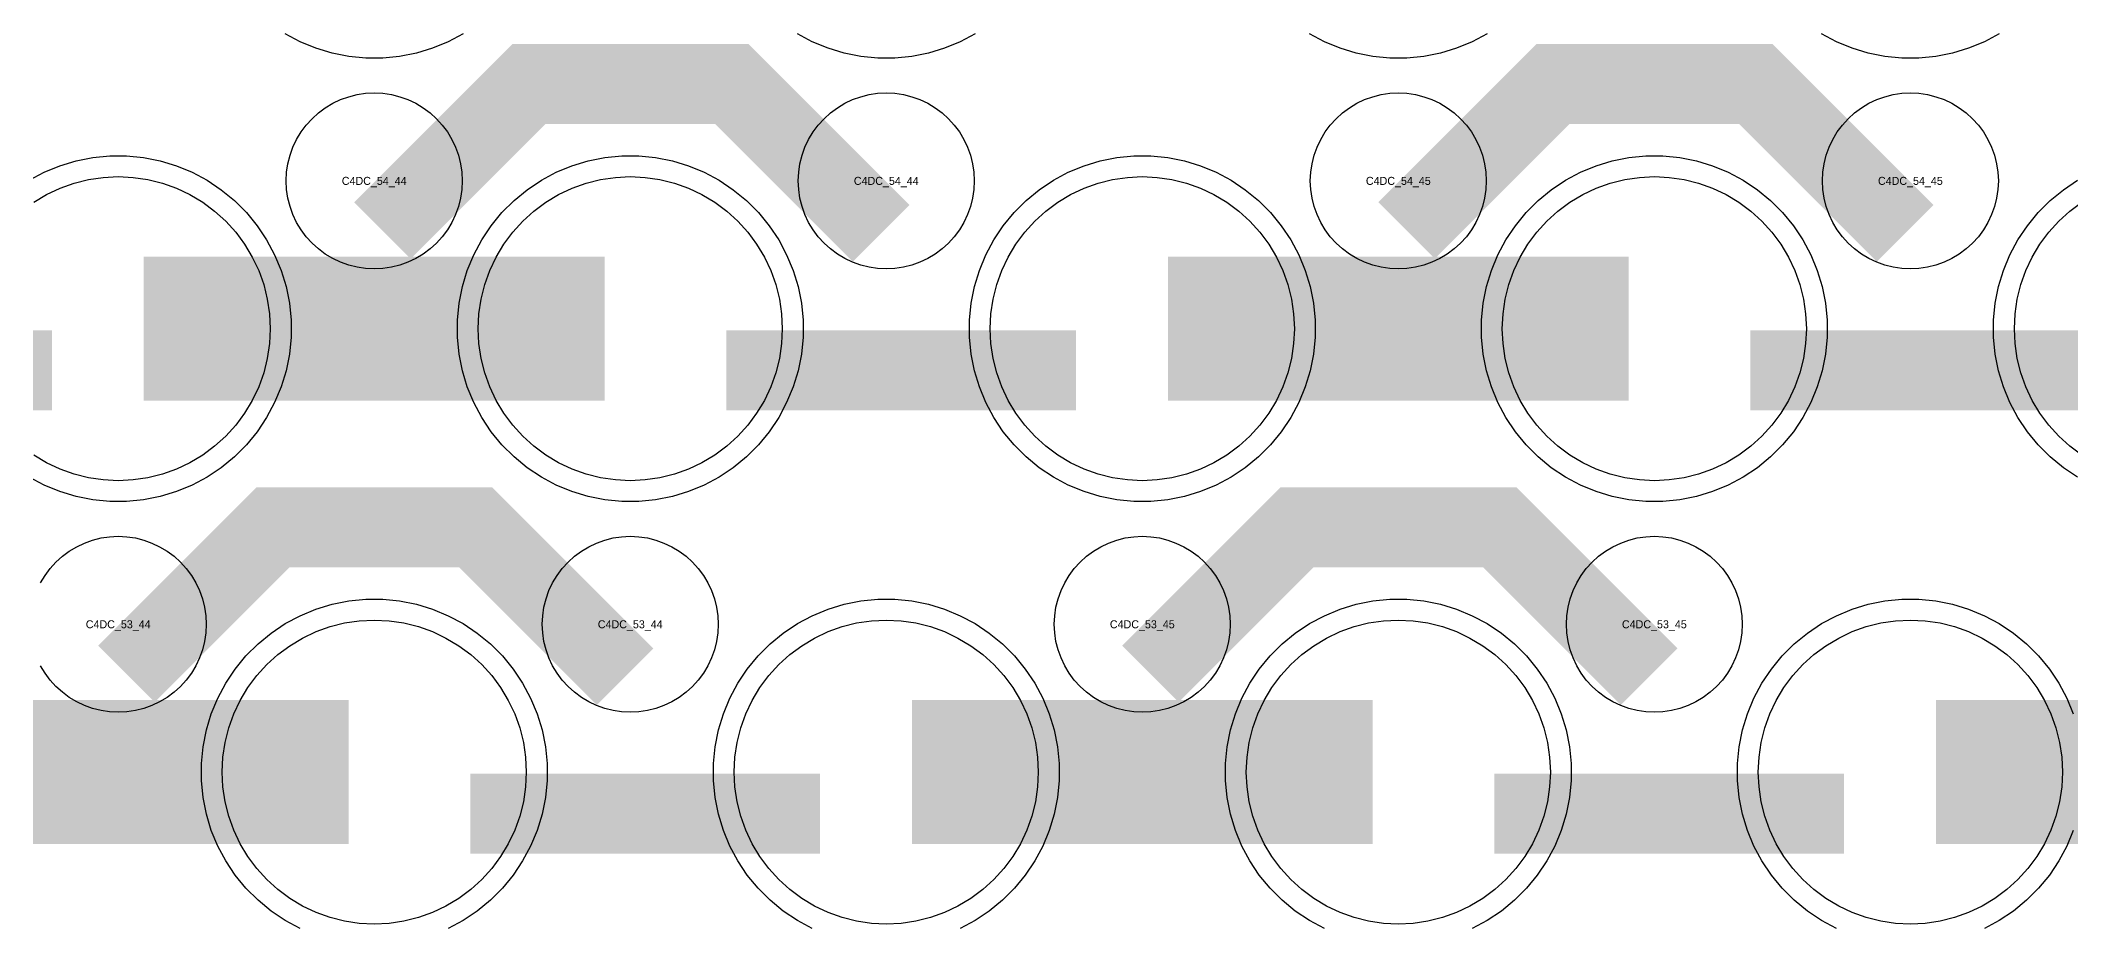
# Model space of a CAD drawing. Extents: x -11880 to 11880, y -14992 to 14992.
# Drawn here: x 2056 to 2690, y -7544 to -7267 of the extents above; entities that cross this region are included whole.
import ezdxf
from ezdxf.enums import TextEntityAlignment as Align

# ---------------------------------------------------------------- set-up
doc = ezdxf.new("R2010")
doc.units = 0
doc.header["$MEASUREMENT"] = 0
for name, color, linetype in [('GDS_775_DT_237', 138, 'CONTINUOUS'), ('RDL1_FS', 34, 'CONTINUOUS'), ('RDL_BS', 160, 'CONTINUOUS')]:
    doc.layers.add(name, color=color, linetype=linetype)

msp = doc.modelspace()

# ---------------------------------------------------------------- linework, layer by layer
at = {"layer": 'RDL1_FS', "color": 241, "true_color": 0xf7abae}
for points in [[(2053.605, -7317.603), (2057.605, -7315.205), (2061.819, -7313.213), (2066.209, -7311.641), (2070.732, -7310.509), (2075.343, -7309.825), (2080, -7309.596), (2084.657, -7309.825), (2089.268, -7310.509), (2093.791, -7311.641), (2098.181, -7313.213), (2102.395, -7315.205), (2106.395, -7317.603), (2110.14, -7320.381), (2113.594, -7323.511), (2116.724, -7326.965), (2119.502, -7330.71), (2121.9, -7334.71), (2123.892, -7338.924), (2125.464, -7343.314), (2126.596, -7347.837), (2127.28, -7352.448), (2127.509, -7357.105), (2127.28, -7361.762), (2126.596, -7366.373), (2125.464, -7370.896), (2123.892, -7375.286), (2121.9, -7379.5), (2119.502, -7383.5), (2116.724, -7387.245), (2113.594, -7390.699), (2110.14, -7393.829), (2106.395, -7396.607), (2102.395, -7399.005), (2098.181, -7400.997), (2093.791, -7402.569), (2089.268, -7403.701), (2084.657, -7404.385), (2080, -7404.614), (2075.343, -7404.385), (2070.732, -7403.701), (2066.209, -7402.569), (2061.819, -7400.997), (2057.605, -7399.005), (2053.605, -7396.607)], [(2693.605, -7396.607), (2689.86, -7393.829), (2686.406, -7390.699), (2683.276, -7387.245), (2680.498, -7383.5), (2678.1, -7379.5), (2676.108, -7375.286), (2674.536, -7370.896), (2673.404, -7366.373), (2672.72, -7361.762), (2672.491, -7357.105), (2672.72, -7352.448), (2673.404, -7347.837), (2674.536, -7343.314), (2676.108, -7338.924), (2678.1, -7334.71), (2680.498, -7330.71), (2683.276, -7326.965), (2686.406, -7323.511), (2689.86, -7320.381), (2693.605, -7317.603)]]:
    msp.add_lwpolyline(points, dxfattribs=at)
for points in [[(2240, -7404.614), (2235.343, -7404.385), (2230.732, -7403.701), (2226.209, -7402.569), (2221.819, -7400.997), (2217.605, -7399.005), (2213.605, -7396.607), (2209.86, -7393.829), (2206.406, -7390.699), (2203.276, -7387.245), (2200.498, -7383.5), (2198.1, -7379.5), (2196.108, -7375.286), (2194.536, -7370.896), (2193.404, -7366.373), (2192.72, -7361.762), (2192.491, -7357.105), (2192.72, -7352.448), (2193.404, -7347.837), (2194.536, -7343.314), (2196.108, -7338.924), (2198.1, -7334.71), (2200.498, -7330.71), (2203.276, -7326.965), (2206.406, -7323.511), (2209.86, -7320.381), (2213.605, -7317.603), (2217.605, -7315.205), (2221.819, -7313.213), (2226.209, -7311.641), (2230.732, -7310.509), (2235.343, -7309.825), (2240, -7309.596), (2244.657, -7309.825), (2249.268, -7310.509), (2253.791, -7311.641), (2258.181, -7313.213), (2262.395, -7315.205), (2266.395, -7317.603), (2270.14, -7320.381), (2273.594, -7323.511), (2276.724, -7326.965), (2279.502, -7330.71), (2281.9, -7334.71), (2283.892, -7338.924), (2285.464, -7343.314), (2286.596, -7347.837), (2287.28, -7352.448), (2287.509, -7357.105), (2287.28, -7361.762), (2286.596, -7366.373), (2285.464, -7370.896), (2283.892, -7375.286), (2281.9, -7379.5), (2279.502, -7383.5), (2276.724, -7387.245), (2273.594, -7390.699), (2270.14, -7393.829), (2266.395, -7396.607), (2262.395, -7399.005), (2258.181, -7400.997), (2253.791, -7402.569), (2249.268, -7403.701), (2244.657, -7404.385)], [(2400, -7404.614), (2395.343, -7404.385), (2390.732, -7403.701), (2386.209, -7402.569), (2381.819, -7400.997), (2377.605, -7399.005), (2373.605, -7396.607), (2369.86, -7393.829), (2366.406, -7390.699), (2363.276, -7387.245), (2360.498, -7383.5), (2358.1, -7379.5), (2356.108, -7375.286), (2354.536, -7370.896), (2353.404, -7366.373), (2352.72, -7361.762), (2352.491, -7357.105), (2352.72, -7352.448), (2353.404, -7347.837), (2354.536, -7343.314), (2356.108, -7338.924), (2358.1, -7334.71), (2360.498, -7330.71), (2363.276, -7326.965), (2366.406, -7323.511), (2369.86, -7320.381), (2373.605, -7317.603), (2377.605, -7315.205), (2381.819, -7313.213), (2386.209, -7311.641), (2390.732, -7310.509), (2395.343, -7309.825), (2400, -7309.596), (2404.657, -7309.825), (2409.268, -7310.509), (2413.791, -7311.641), (2418.181, -7313.213), (2422.395, -7315.205), (2426.395, -7317.603), (2430.14, -7320.381), (2433.594, -7323.511), (2436.724, -7326.965), (2439.502, -7330.71), (2441.9, -7334.71), (2443.892, -7338.924), (2445.464, -7343.314), (2446.596, -7347.837), (2447.28, -7352.448), (2447.509, -7357.105), (2447.28, -7361.762), (2446.596, -7366.373), (2445.464, -7370.896), (2443.892, -7375.286), (2441.9, -7379.5), (2439.502, -7383.5), (2436.724, -7387.245), (2433.594, -7390.699), (2430.14, -7393.829), (2426.395, -7396.607), (2422.395, -7399.005), (2418.181, -7400.997), (2413.791, -7402.569), (2409.268, -7403.701), (2404.657, -7404.385)], [(2560, -7404.614), (2555.343, -7404.385), (2550.732, -7403.701), (2546.209, -7402.569), (2541.819, -7400.997), (2537.605, -7399.005), (2533.605, -7396.607), (2529.86, -7393.829), (2526.406, -7390.699), (2523.276, -7387.245), (2520.498, -7383.5), (2518.1, -7379.5), (2516.108, -7375.286), (2514.536, -7370.896), (2513.404, -7366.373), (2512.72, -7361.762), (2512.491, -7357.105), (2512.72, -7352.448), (2513.404, -7347.837), (2514.536, -7343.314), (2516.108, -7338.924), (2518.1, -7334.71), (2520.498, -7330.71), (2523.276, -7326.965), (2526.406, -7323.511), (2529.86, -7320.381), (2533.605, -7317.603), (2537.605, -7315.205), (2541.819, -7313.213), (2546.209, -7311.641), (2550.732, -7310.509), (2555.343, -7309.825), (2560, -7309.596), (2564.657, -7309.825), (2569.268, -7310.509), (2573.791, -7311.641), (2578.181, -7313.213), (2582.395, -7315.205), (2586.395, -7317.603), (2590.14, -7320.381), (2593.594, -7323.511), (2596.724, -7326.965), (2599.502, -7330.71), (2601.9, -7334.71), (2603.892, -7338.924), (2605.464, -7343.314), (2606.596, -7347.837), (2607.28, -7352.448), (2607.509, -7357.105), (2607.28, -7361.762), (2606.596, -7366.373), (2605.464, -7370.896), (2603.892, -7375.286), (2601.9, -7379.5), (2599.502, -7383.5), (2596.724, -7387.245), (2593.594, -7390.699), (2590.14, -7393.829), (2586.395, -7396.607), (2582.395, -7399.005), (2578.181, -7400.997), (2573.791, -7402.569), (2569.268, -7403.701), (2564.657, -7404.385)], [(2160, -7543.179), (2155.343, -7542.95), (2150.732, -7542.266), (2146.209, -7541.134), (2141.819, -7539.562), (2137.605, -7537.57), (2133.605, -7535.172), (2129.86, -7532.394), (2126.406, -7529.264), (2123.276, -7525.81), (2120.498, -7522.065), (2118.1, -7518.065), (2116.108, -7513.851), (2114.536, -7509.461), (2113.404, -7504.938), (2112.72, -7500.327), (2112.491, -7495.67), (2112.72, -7491.013), (2113.404, -7486.402), (2114.536, -7481.879), (2116.108, -7477.489), (2118.1, -7473.275), (2120.498, -7469.275), (2123.276, -7465.53), (2126.406, -7462.076), (2129.86, -7458.946), (2133.605, -7456.168), (2137.605, -7453.77), (2141.819, -7451.778), (2146.209, -7450.206), (2150.732, -7449.074), (2155.343, -7448.39), (2160, -7448.161), (2164.657, -7448.39), (2169.268, -7449.074), (2173.791, -7450.206), (2178.181, -7451.778), (2182.395, -7453.77), (2186.395, -7456.168), (2190.14, -7458.946), (2193.594, -7462.076), (2196.724, -7465.53), (2199.502, -7469.275), (2201.9, -7473.275), (2203.892, -7477.489), (2205.464, -7481.879), (2206.596, -7486.402), (2207.28, -7491.013), (2207.509, -7495.67), (2207.28, -7500.327), (2206.596, -7504.938), (2205.464, -7509.461), (2203.892, -7513.851), (2201.9, -7518.065), (2199.502, -7522.065), (2196.724, -7525.81), (2193.594, -7529.264), (2190.14, -7532.394), (2186.395, -7535.172), (2182.395, -7537.57), (2178.181, -7539.562), (2173.791, -7541.134), (2169.268, -7542.266), (2164.657, -7542.95)], [(2320, -7543.179), (2315.343, -7542.95), (2310.732, -7542.266), (2306.209, -7541.134), (2301.819, -7539.562), (2297.605, -7537.57), (2293.605, -7535.172), (2289.86, -7532.394), (2286.406, -7529.264), (2283.276, -7525.81), (2280.498, -7522.065), (2278.1, -7518.065), (2276.108, -7513.851), (2274.536, -7509.461), (2273.404, -7504.938), (2272.72, -7500.327), (2272.491, -7495.67), (2272.72, -7491.013), (2273.404, -7486.402), (2274.536, -7481.879), (2276.108, -7477.489), (2278.1, -7473.275), (2280.498, -7469.275), (2283.276, -7465.53), (2286.406, -7462.076), (2289.86, -7458.946), (2293.605, -7456.168), (2297.605, -7453.77), (2301.819, -7451.778), (2306.209, -7450.206), (2310.732, -7449.074), (2315.343, -7448.39), (2320, -7448.161), (2324.657, -7448.39), (2329.268, -7449.074), (2333.791, -7450.206), (2338.181, -7451.778), (2342.395, -7453.77), (2346.395, -7456.168), (2350.14, -7458.946), (2353.594, -7462.076), (2356.724, -7465.53), (2359.502, -7469.275), (2361.9, -7473.275), (2363.892, -7477.489), (2365.464, -7481.879), (2366.596, -7486.402), (2367.28, -7491.013), (2367.509, -7495.67), (2367.28, -7500.327), (2366.596, -7504.938), (2365.464, -7509.461), (2363.892, -7513.851), (2361.9, -7518.065), (2359.502, -7522.065), (2356.724, -7525.81), (2353.594, -7529.264), (2350.14, -7532.394), (2346.395, -7535.172), (2342.395, -7537.57), (2338.181, -7539.562), (2333.791, -7541.134), (2329.268, -7542.266), (2324.657, -7542.95)], [(2480, -7543.179), (2475.343, -7542.95), (2470.732, -7542.266), (2466.209, -7541.134), (2461.819, -7539.562), (2457.605, -7537.57), (2453.605, -7535.172), (2449.86, -7532.394), (2446.406, -7529.264), (2443.276, -7525.81), (2440.498, -7522.065), (2438.1, -7518.065), (2436.108, -7513.851), (2434.536, -7509.461), (2433.404, -7504.938), (2432.72, -7500.327), (2432.491, -7495.67), (2432.72, -7491.013), (2433.404, -7486.402), (2434.536, -7481.879), (2436.108, -7477.489), (2438.1, -7473.275), (2440.498, -7469.275), (2443.276, -7465.53), (2446.406, -7462.076), (2449.86, -7458.946), (2453.605, -7456.168), (2457.605, -7453.77), (2461.819, -7451.778), (2466.209, -7450.206), (2470.732, -7449.074), (2475.343, -7448.39), (2480, -7448.161), (2484.657, -7448.39), (2489.268, -7449.074), (2493.791, -7450.206), (2498.181, -7451.778), (2502.395, -7453.77), (2506.395, -7456.168), (2510.14, -7458.946), (2513.594, -7462.076), (2516.724, -7465.53), (2519.502, -7469.275), (2521.9, -7473.275), (2523.892, -7477.489), (2525.464, -7481.879), (2526.596, -7486.402), (2527.28, -7491.013), (2527.509, -7495.67), (2527.28, -7500.327), (2526.596, -7504.938), (2525.464, -7509.461), (2523.892, -7513.851), (2521.9, -7518.065), (2519.502, -7522.065), (2516.724, -7525.81), (2513.594, -7529.264), (2510.14, -7532.394), (2506.395, -7535.172), (2502.395, -7537.57), (2498.181, -7539.562), (2493.791, -7541.134), (2489.268, -7542.266), (2484.657, -7542.95)], [(2640, -7543.179), (2635.343, -7542.95), (2630.732, -7542.266), (2626.209, -7541.134), (2621.819, -7539.562), (2617.605, -7537.57), (2613.605, -7535.172), (2609.86, -7532.394), (2606.406, -7529.264), (2603.276, -7525.81), (2600.498, -7522.065), (2598.1, -7518.065), (2596.108, -7513.851), (2594.536, -7509.461), (2593.404, -7504.938), (2592.72, -7500.327), (2592.491, -7495.67), (2592.72, -7491.013), (2593.404, -7486.402), (2594.536, -7481.879), (2596.108, -7477.489), (2598.1, -7473.275), (2600.498, -7469.275), (2603.276, -7465.53), (2606.406, -7462.076), (2609.86, -7458.946), (2613.605, -7456.168), (2617.605, -7453.77), (2621.819, -7451.778), (2626.209, -7450.206), (2630.732, -7449.074), (2635.343, -7448.39), (2640, -7448.161), (2644.657, -7448.39), (2649.268, -7449.074), (2653.791, -7450.206), (2658.181, -7451.778), (2662.395, -7453.77), (2666.395, -7456.168), (2670.14, -7458.946), (2673.594, -7462.076), (2676.724, -7465.53), (2679.502, -7469.275), (2681.9, -7473.275), (2683.892, -7477.489), (2685.464, -7481.879), (2686.596, -7486.402), (2687.28, -7491.013), (2687.509, -7495.67), (2687.28, -7500.327), (2686.596, -7504.938), (2685.464, -7509.461), (2683.892, -7513.851), (2681.9, -7518.065), (2679.502, -7522.065), (2676.724, -7525.81), (2673.594, -7529.264), (2670.14, -7532.394), (2666.395, -7535.172), (2662.395, -7537.57), (2658.181, -7539.562), (2653.791, -7541.134), (2649.268, -7542.266), (2644.657, -7542.95)]]:
    msp.add_lwpolyline(points, close=True, dxfattribs=at)
for points in [[(2088.002, -7357.105, 45, 45, 0), (2160.002, -7357.105, 45, 45, 0)], [(2160.002, -7357.105, 45, 45, 0), (2232.002, -7357.105, 45, 45, 0)], [(2408.002, -7357.105, 45, 45, 0), (2480.002, -7357.105, 45, 45, 0)], [(2480.002, -7357.105, 45, 45, 0), (2552.002, -7357.105, 45, 45, 0)], [(2008.002, -7495.67, 45, 45, 0), (2080.002, -7495.67, 45, 45, 0)], [(2080.002, -7495.67, 45, 45, 0), (2152.002, -7495.67, 45, 45, 0)], [(2328.002, -7495.67, 45, 45, 0), (2400.002, -7495.67, 45, 45, 0)], [(2400.002, -7495.67, 45, 45, 0), (2472.002, -7495.67, 45, 45, 0)], [(2648.002, -7495.67, 45, 45, 0), (2720.002, -7495.67, 45, 45, 0)]]:
    msp.add_lwpolyline(points, format="xyseb", dxfattribs=at)
at = {"layer": 'RDL_BS'}
for points in [[(2187.777, -7264.923), (2183.115, -7267.415), (2178.205, -7269.446), (2173.165, -7270.977), (2167.938, -7272.023), (2162.644, -7272.54), (2157.356, -7272.54), (2152.062, -7272.023), (2146.835, -7270.977), (2141.795, -7269.446), (2136.885, -7267.415), (2132.223, -7264.923)], [(2347.777, -7264.923), (2343.115, -7267.415), (2338.205, -7269.446), (2333.165, -7270.977), (2327.938, -7272.023), (2322.644, -7272.54), (2317.356, -7272.54), (2312.062, -7272.023), (2306.835, -7270.977), (2301.795, -7269.446), (2296.885, -7267.415), (2292.223, -7264.923)], [(2507.777, -7264.923), (2503.115, -7267.415), (2498.205, -7269.446), (2493.165, -7270.977), (2487.938, -7272.023), (2482.644, -7272.54), (2477.356, -7272.54), (2472.062, -7272.023), (2466.835, -7270.977), (2461.795, -7269.446), (2456.885, -7267.415), (2452.223, -7264.923)], [(2667.777, -7264.923), (2663.115, -7267.415), (2658.205, -7269.446), (2653.165, -7270.977), (2647.938, -7272.023), (2642.644, -7272.54), (2637.356, -7272.54), (2632.062, -7272.023), (2626.835, -7270.977), (2621.795, -7269.446), (2616.885, -7267.415), (2612.223, -7264.923)], [(2055.75, -7436.526), (2057.143, -7434.202), (2058.746, -7432.039), (2060.558, -7430.04), (2062.557, -7428.228), (2064.72, -7426.625), (2067.044, -7425.232), (2069.481, -7424.08), (2072.016, -7423.173), (2074.635, -7422.516), (2077.307, -7422.12), (2080, -7421.988), (2082.693, -7422.12), (2085.365, -7422.516), (2087.984, -7423.173), (2090.519, -7424.08), (2092.956, -7425.232), (2095.28, -7426.625), (2097.443, -7428.228), (2099.442, -7430.04), (2101.254, -7432.039), (2102.857, -7434.202), (2104.25, -7436.526), (2105.402, -7438.963), (2106.309, -7441.498), (2106.966, -7444.117), (2107.362, -7446.789), (2107.494, -7449.482), (2107.362, -7452.175), (2106.966, -7454.847), (2106.309, -7457.466), (2105.402, -7460.001), (2104.25, -7462.438), (2102.857, -7464.762), (2101.254, -7466.925), (2099.442, -7468.924), (2097.443, -7470.736), (2095.28, -7472.339), (2092.956, -7473.732), (2090.519, -7474.884), (2087.984, -7475.791), (2085.365, -7476.448), (2082.693, -7476.844), (2080, -7476.976), (2077.307, -7476.844), (2074.635, -7476.448), (2072.016, -7475.791), (2069.481, -7474.884), (2067.044, -7473.732), (2064.72, -7472.339), (2062.557, -7470.736), (2060.558, -7468.924), (2058.746, -7466.925), (2057.143, -7464.762), (2055.75, -7462.438)]]:
    msp.add_lwpolyline(points, dxfattribs=at)
for points in [[(2162.562, -7326.419, 25, 25, 0), (2208.377, -7280.604, 25, 25, 0), (2241.93, -7280.604, 25, 25, 0)], [(2318.401, -7327.318, 25, 25, 0), (2271.687, -7280.604, 25, 25, 0), (2241.929, -7280.604, 25, 25, 0)], [(2482.562, -7326.419, 25, 25, 0), (2528.377, -7280.604, 25, 25, 0), (2561.93, -7280.604, 25, 25, 0)], [(2638.401, -7327.318, 25, 25, 0), (2591.687, -7280.604, 25, 25, 0), (2561.929, -7280.604, 25, 25, 0)], [(2082.562, -7464.984, 25, 25, 0), (2128.377, -7419.169, 25, 25, 0), (2161.93, -7419.169, 25, 25, 0)], [(2238.401, -7465.883, 25, 25, 0), (2191.687, -7419.169, 25, 25, 0), (2161.929, -7419.169, 25, 25, 0)], [(2402.562, -7464.984, 25, 25, 0), (2448.377, -7419.169, 25, 25, 0), (2481.93, -7419.169, 25, 25, 0)], [(2558.401, -7465.883, 25, 25, 0), (2511.687, -7419.169, 25, 25, 0), (2481.929, -7419.169, 25, 25, 0)]]:
    msp.add_lwpolyline(points, format="xyseb", dxfattribs=at)
for points in [[(2160, -7338.411), (2157.307, -7338.279), (2154.635, -7337.883), (2152.016, -7337.226), (2149.481, -7336.319), (2147.044, -7335.167), (2144.72, -7333.774), (2142.557, -7332.171), (2140.558, -7330.359), (2138.746, -7328.36), (2137.143, -7326.197), (2135.75, -7323.873), (2134.598, -7321.436), (2133.691, -7318.901), (2133.034, -7316.282), (2132.638, -7313.61), (2132.506, -7310.917), (2132.638, -7308.224), (2133.034, -7305.552), (2133.691, -7302.933), (2134.598, -7300.398), (2135.75, -7297.961), (2137.143, -7295.637), (2138.746, -7293.474), (2140.558, -7291.475), (2142.557, -7289.663), (2144.72, -7288.06), (2147.044, -7286.667), (2149.481, -7285.515), (2152.016, -7284.608), (2154.635, -7283.951), (2157.307, -7283.555), (2160, -7283.423), (2162.693, -7283.555), (2165.365, -7283.951), (2167.984, -7284.608), (2170.519, -7285.515), (2172.956, -7286.667), (2175.28, -7288.06), (2177.443, -7289.663), (2179.442, -7291.475), (2181.254, -7293.474), (2182.857, -7295.637), (2184.25, -7297.961), (2185.402, -7300.398), (2186.309, -7302.933), (2186.966, -7305.552), (2187.362, -7308.224), (2187.494, -7310.917), (2187.362, -7313.61), (2186.966, -7316.282), (2186.309, -7318.901), (2185.402, -7321.436), (2184.25, -7323.873), (2182.857, -7326.197), (2181.254, -7328.36), (2179.442, -7330.359), (2177.443, -7332.171), (2175.28, -7333.774), (2172.956, -7335.167), (2170.519, -7336.319), (2167.984, -7337.226), (2165.365, -7337.883), (2162.693, -7338.279)], [(2320, -7338.411), (2317.307, -7338.279), (2314.635, -7337.883), (2312.016, -7337.226), (2309.481, -7336.319), (2307.044, -7335.167), (2304.72, -7333.774), (2302.557, -7332.171), (2300.558, -7330.359), (2298.746, -7328.36), (2297.143, -7326.197), (2295.75, -7323.873), (2294.598, -7321.436), (2293.691, -7318.901), (2293.034, -7316.282), (2292.638, -7313.61), (2292.506, -7310.917), (2292.638, -7308.224), (2293.034, -7305.552), (2293.691, -7302.933), (2294.598, -7300.398), (2295.75, -7297.961), (2297.143, -7295.637), (2298.746, -7293.474), (2300.558, -7291.475), (2302.557, -7289.663), (2304.72, -7288.06), (2307.044, -7286.667), (2309.481, -7285.515), (2312.016, -7284.608), (2314.635, -7283.951), (2317.307, -7283.555), (2320, -7283.423), (2322.693, -7283.555), (2325.365, -7283.951), (2327.984, -7284.608), (2330.519, -7285.515), (2332.956, -7286.667), (2335.28, -7288.06), (2337.443, -7289.663), (2339.442, -7291.475), (2341.254, -7293.474), (2342.857, -7295.637), (2344.25, -7297.961), (2345.402, -7300.398), (2346.309, -7302.933), (2346.966, -7305.552), (2347.362, -7308.224), (2347.494, -7310.917), (2347.362, -7313.61), (2346.966, -7316.282), (2346.309, -7318.901), (2345.402, -7321.436), (2344.25, -7323.873), (2342.857, -7326.197), (2341.254, -7328.36), (2339.442, -7330.359), (2337.443, -7332.171), (2335.28, -7333.774), (2332.956, -7335.167), (2330.519, -7336.319), (2327.984, -7337.226), (2325.365, -7337.883), (2322.693, -7338.279)], [(2480, -7338.411), (2477.307, -7338.279), (2474.635, -7337.883), (2472.016, -7337.226), (2469.481, -7336.319), (2467.044, -7335.167), (2464.72, -7333.774), (2462.557, -7332.171), (2460.558, -7330.359), (2458.746, -7328.36), (2457.143, -7326.197), (2455.75, -7323.873), (2454.598, -7321.436), (2453.691, -7318.901), (2453.034, -7316.282), (2452.638, -7313.61), (2452.506, -7310.917), (2452.638, -7308.224), (2453.034, -7305.552), (2453.691, -7302.933), (2454.598, -7300.398), (2455.75, -7297.961), (2457.143, -7295.637), (2458.746, -7293.474), (2460.558, -7291.475), (2462.557, -7289.663), (2464.72, -7288.06), (2467.044, -7286.667), (2469.481, -7285.515), (2472.016, -7284.608), (2474.635, -7283.951), (2477.307, -7283.555), (2480, -7283.423), (2482.693, -7283.555), (2485.365, -7283.951), (2487.984, -7284.608), (2490.519, -7285.515), (2492.956, -7286.667), (2495.28, -7288.06), (2497.443, -7289.663), (2499.442, -7291.475), (2501.254, -7293.474), (2502.857, -7295.637), (2504.25, -7297.961), (2505.402, -7300.398), (2506.309, -7302.933), (2506.966, -7305.552), (2507.362, -7308.224), (2507.494, -7310.917), (2507.362, -7313.61), (2506.966, -7316.282), (2506.309, -7318.901), (2505.402, -7321.436), (2504.25, -7323.873), (2502.857, -7326.197), (2501.254, -7328.36), (2499.442, -7330.359), (2497.443, -7332.171), (2495.28, -7333.774), (2492.956, -7335.167), (2490.519, -7336.319), (2487.984, -7337.226), (2485.365, -7337.883), (2482.693, -7338.279)], [(2640, -7338.411), (2637.307, -7338.279), (2634.635, -7337.883), (2632.016, -7337.226), (2629.481, -7336.319), (2627.044, -7335.167), (2624.72, -7333.774), (2622.557, -7332.171), (2620.558, -7330.359), (2618.746, -7328.36), (2617.143, -7326.197), (2615.75, -7323.873), (2614.598, -7321.436), (2613.691, -7318.901), (2613.034, -7316.282), (2612.638, -7313.61), (2612.506, -7310.917), (2612.638, -7308.224), (2613.034, -7305.552), (2613.691, -7302.933), (2614.598, -7300.398), (2615.75, -7297.961), (2617.143, -7295.637), (2618.746, -7293.474), (2620.558, -7291.475), (2622.557, -7289.663), (2624.72, -7288.06), (2627.044, -7286.667), (2629.481, -7285.515), (2632.016, -7284.608), (2634.635, -7283.951), (2637.307, -7283.555), (2640, -7283.423), (2642.693, -7283.555), (2645.365, -7283.951), (2647.984, -7284.608), (2650.519, -7285.515), (2652.956, -7286.667), (2655.28, -7288.06), (2657.443, -7289.663), (2659.442, -7291.475), (2661.254, -7293.474), (2662.857, -7295.637), (2664.25, -7297.961), (2665.402, -7300.398), (2666.309, -7302.933), (2666.966, -7305.552), (2667.362, -7308.224), (2667.494, -7310.917), (2667.362, -7313.61), (2666.966, -7316.282), (2666.309, -7318.901), (2665.402, -7321.436), (2664.25, -7323.873), (2662.857, -7326.197), (2661.254, -7328.36), (2659.442, -7330.359), (2657.443, -7332.171), (2655.28, -7333.774), (2652.956, -7335.167), (2650.519, -7336.319), (2647.984, -7337.226), (2645.365, -7337.883), (2642.693, -7338.279)], [(2240, -7476.976), (2237.307, -7476.844), (2234.635, -7476.448), (2232.016, -7475.791), (2229.481, -7474.884), (2227.044, -7473.732), (2224.72, -7472.339), (2222.557, -7470.736), (2220.558, -7468.924), (2218.746, -7466.925), (2217.143, -7464.762), (2215.75, -7462.438), (2214.598, -7460.001), (2213.691, -7457.466), (2213.034, -7454.847), (2212.638, -7452.175), (2212.506, -7449.482), (2212.638, -7446.789), (2213.034, -7444.117), (2213.691, -7441.498), (2214.598, -7438.963), (2215.75, -7436.526), (2217.143, -7434.202), (2218.746, -7432.039), (2220.558, -7430.04), (2222.557, -7428.228), (2224.72, -7426.625), (2227.044, -7425.232), (2229.481, -7424.08), (2232.016, -7423.173), (2234.635, -7422.516), (2237.307, -7422.12), (2240, -7421.988), (2242.693, -7422.12), (2245.365, -7422.516), (2247.984, -7423.173), (2250.519, -7424.08), (2252.956, -7425.232), (2255.28, -7426.625), (2257.443, -7428.228), (2259.442, -7430.04), (2261.254, -7432.039), (2262.857, -7434.202), (2264.25, -7436.526), (2265.402, -7438.963), (2266.309, -7441.498), (2266.966, -7444.117), (2267.362, -7446.789), (2267.494, -7449.482), (2267.362, -7452.175), (2266.966, -7454.847), (2266.309, -7457.466), (2265.402, -7460.001), (2264.25, -7462.438), (2262.857, -7464.762), (2261.254, -7466.925), (2259.442, -7468.924), (2257.443, -7470.736), (2255.28, -7472.339), (2252.956, -7473.732), (2250.519, -7474.884), (2247.984, -7475.791), (2245.365, -7476.448), (2242.693, -7476.844)], [(2400, -7476.976), (2397.307, -7476.844), (2394.635, -7476.448), (2392.016, -7475.791), (2389.481, -7474.884), (2387.044, -7473.732), (2384.72, -7472.339), (2382.557, -7470.736), (2380.558, -7468.924), (2378.746, -7466.925), (2377.143, -7464.762), (2375.75, -7462.438), (2374.598, -7460.001), (2373.691, -7457.466), (2373.034, -7454.847), (2372.638, -7452.175), (2372.506, -7449.482), (2372.638, -7446.789), (2373.034, -7444.117), (2373.691, -7441.498), (2374.598, -7438.963), (2375.75, -7436.526), (2377.143, -7434.202), (2378.746, -7432.039), (2380.558, -7430.04), (2382.557, -7428.228), (2384.72, -7426.625), (2387.044, -7425.232), (2389.481, -7424.08), (2392.016, -7423.173), (2394.635, -7422.516), (2397.307, -7422.12), (2400, -7421.988), (2402.693, -7422.12), (2405.365, -7422.516), (2407.984, -7423.173), (2410.519, -7424.08), (2412.956, -7425.232), (2415.28, -7426.625), (2417.443, -7428.228), (2419.442, -7430.04), (2421.254, -7432.039), (2422.857, -7434.202), (2424.25, -7436.526), (2425.402, -7438.963), (2426.309, -7441.498), (2426.966, -7444.117), (2427.362, -7446.789), (2427.494, -7449.482), (2427.362, -7452.175), (2426.966, -7454.847), (2426.309, -7457.466), (2425.402, -7460.001), (2424.25, -7462.438), (2422.857, -7464.762), (2421.254, -7466.925), (2419.442, -7468.924), (2417.443, -7470.736), (2415.28, -7472.339), (2412.956, -7473.732), (2410.519, -7474.884), (2407.984, -7475.791), (2405.365, -7476.448), (2402.693, -7476.844)], [(2560, -7476.976), (2557.307, -7476.844), (2554.635, -7476.448), (2552.016, -7475.791), (2549.481, -7474.884), (2547.044, -7473.732), (2544.72, -7472.339), (2542.557, -7470.736), (2540.558, -7468.924), (2538.746, -7466.925), (2537.143, -7464.762), (2535.75, -7462.438), (2534.598, -7460.001), (2533.691, -7457.466), (2533.034, -7454.847), (2532.638, -7452.175), (2532.506, -7449.482), (2532.638, -7446.789), (2533.034, -7444.117), (2533.691, -7441.498), (2534.598, -7438.963), (2535.75, -7436.526), (2537.143, -7434.202), (2538.746, -7432.039), (2540.558, -7430.04), (2542.557, -7428.228), (2544.72, -7426.625), (2547.044, -7425.232), (2549.481, -7424.08), (2552.016, -7423.173), (2554.635, -7422.516), (2557.307, -7422.12), (2560, -7421.988), (2562.693, -7422.12), (2565.365, -7422.516), (2567.984, -7423.173), (2570.519, -7424.08), (2572.956, -7425.232), (2575.28, -7426.625), (2577.443, -7428.228), (2579.442, -7430.04), (2581.254, -7432.039), (2582.857, -7434.202), (2584.25, -7436.526), (2585.402, -7438.963), (2586.309, -7441.498), (2586.966, -7444.117), (2587.362, -7446.789), (2587.494, -7449.482), (2587.362, -7452.175), (2586.966, -7454.847), (2586.309, -7457.466), (2585.402, -7460.001), (2584.25, -7462.438), (2582.857, -7464.762), (2581.254, -7466.925), (2579.442, -7468.924), (2577.443, -7470.736), (2575.28, -7472.339), (2572.956, -7473.732), (2570.519, -7474.884), (2567.984, -7475.791), (2565.365, -7476.448), (2562.693, -7476.844)]]:
    msp.add_lwpolyline(points, close=True, dxfattribs=at)
at = {"layer": 'RDL_BS', "color": 241, "true_color": 0xf7abae}
for points in [[(2052.223, -7310.722), (2056.885, -7308.23), (2061.795, -7306.199), (2066.835, -7304.668), (2072.062, -7303.622), (2077.356, -7303.105), (2082.644, -7303.105), (2087.938, -7303.622), (2093.165, -7304.668), (2098.205, -7306.199), (2103.115, -7308.23), (2107.777, -7310.722), (2112.191, -7313.669), (2116.292, -7317.031), (2120.074, -7320.813), (2123.436, -7324.914), (2126.383, -7329.328), (2128.875, -7333.99), (2130.906, -7338.9), (2132.437, -7343.94), (2133.483, -7349.167), (2134, -7354.461), (2134, -7359.749), (2133.483, -7365.043), (2132.437, -7370.27), (2130.906, -7375.31), (2128.875, -7380.22), (2126.383, -7384.882), (2123.436, -7389.296), (2120.074, -7393.397), (2116.292, -7397.179), (2112.191, -7400.541), (2107.777, -7403.488), (2103.115, -7405.98), (2098.205, -7408.011), (2093.165, -7409.542), (2087.938, -7410.588), (2082.644, -7411.105), (2077.356, -7411.105), (2072.062, -7410.588), (2066.835, -7409.542), (2061.795, -7408.011), (2056.885, -7405.98), (2052.223, -7403.488)], [(2692.223, -7403.488), (2687.809, -7400.541), (2683.708, -7397.179), (2679.926, -7393.397), (2676.564, -7389.296), (2673.617, -7384.882), (2671.125, -7380.22), (2669.094, -7375.31), (2667.563, -7370.27), (2666.517, -7365.043), (2666, -7359.749), (2666, -7354.461), (2666.517, -7349.167), (2667.563, -7343.94), (2669.094, -7338.9), (2671.125, -7333.99), (2673.617, -7329.328), (2676.564, -7324.914), (2679.926, -7320.813), (2683.708, -7317.031), (2687.809, -7313.669), (2692.223, -7310.722)], [(2136.885, -7544.545), (2132.223, -7542.053), (2127.809, -7539.106), (2123.708, -7535.744), (2119.926, -7531.962), (2116.564, -7527.861), (2113.617, -7523.447), (2111.125, -7518.785), (2109.094, -7513.875), (2107.563, -7508.835), (2106.517, -7503.608), (2106, -7498.314), (2106, -7493.026), (2106.517, -7487.732), (2107.563, -7482.505), (2109.094, -7477.465), (2111.125, -7472.555), (2113.617, -7467.893), (2116.564, -7463.479), (2119.926, -7459.378), (2123.708, -7455.596), (2127.809, -7452.234), (2132.223, -7449.287), (2136.885, -7446.795), (2141.795, -7444.764), (2146.835, -7443.233), (2152.062, -7442.187), (2157.356, -7441.67), (2162.644, -7441.67), (2167.938, -7442.187), (2173.165, -7443.233), (2178.205, -7444.764), (2183.115, -7446.795), (2187.777, -7449.287), (2192.191, -7452.234), (2196.292, -7455.596), (2200.074, -7459.378), (2203.436, -7463.479), (2206.383, -7467.893), (2208.875, -7472.555), (2210.906, -7477.465), (2212.437, -7482.505), (2213.483, -7487.732), (2214, -7493.026), (2214, -7498.314), (2213.483, -7503.608), (2212.437, -7508.835), (2210.906, -7513.875), (2208.875, -7518.785), (2206.383, -7523.447), (2203.436, -7527.861), (2200.074, -7531.962), (2196.292, -7535.744), (2192.191, -7539.106), (2187.777, -7542.053), (2183.115, -7544.545)], [(2296.885, -7544.545), (2292.223, -7542.053), (2287.809, -7539.106), (2283.708, -7535.744), (2279.926, -7531.962), (2276.564, -7527.861), (2273.617, -7523.447), (2271.125, -7518.785), (2269.094, -7513.875), (2267.563, -7508.835), (2266.517, -7503.608), (2266, -7498.314), (2266, -7493.026), (2266.517, -7487.732), (2267.563, -7482.505), (2269.094, -7477.465), (2271.125, -7472.555), (2273.617, -7467.893), (2276.564, -7463.479), (2279.926, -7459.378), (2283.708, -7455.596), (2287.809, -7452.234), (2292.223, -7449.287), (2296.885, -7446.795), (2301.795, -7444.764), (2306.835, -7443.233), (2312.062, -7442.187), (2317.356, -7441.67), (2322.644, -7441.67), (2327.938, -7442.187), (2333.165, -7443.233), (2338.205, -7444.764), (2343.115, -7446.795), (2347.777, -7449.287), (2352.191, -7452.234), (2356.292, -7455.596), (2360.074, -7459.378), (2363.436, -7463.479), (2366.383, -7467.893), (2368.875, -7472.555), (2370.906, -7477.465), (2372.437, -7482.505), (2373.483, -7487.732), (2374, -7493.026), (2374, -7498.314), (2373.483, -7503.608), (2372.437, -7508.835), (2370.906, -7513.875), (2368.875, -7518.785), (2366.383, -7523.447), (2363.436, -7527.861), (2360.074, -7531.962), (2356.292, -7535.744), (2352.191, -7539.106), (2347.777, -7542.053), (2343.115, -7544.545)], [(2456.885, -7544.545), (2452.223, -7542.053), (2447.809, -7539.106), (2443.708, -7535.744), (2439.926, -7531.962), (2436.564, -7527.861), (2433.617, -7523.447), (2431.125, -7518.785), (2429.094, -7513.875), (2427.563, -7508.835), (2426.517, -7503.608), (2426, -7498.314), (2426, -7493.026), (2426.517, -7487.732), (2427.563, -7482.505), (2429.094, -7477.465), (2431.125, -7472.555), (2433.617, -7467.893), (2436.564, -7463.479), (2439.926, -7459.378), (2443.708, -7455.596), (2447.809, -7452.234), (2452.223, -7449.287), (2456.885, -7446.795), (2461.795, -7444.764), (2466.835, -7443.233), (2472.062, -7442.187), (2477.356, -7441.67), (2482.644, -7441.67), (2487.938, -7442.187), (2493.165, -7443.233), (2498.205, -7444.764), (2503.115, -7446.795), (2507.777, -7449.287), (2512.191, -7452.234), (2516.292, -7455.596), (2520.074, -7459.378), (2523.436, -7463.479), (2526.383, -7467.893), (2528.875, -7472.555), (2530.906, -7477.465), (2532.437, -7482.505), (2533.483, -7487.732), (2534, -7493.026), (2534, -7498.314), (2533.483, -7503.608), (2532.437, -7508.835), (2530.906, -7513.875), (2528.875, -7518.785), (2526.383, -7523.447), (2523.436, -7527.861), (2520.074, -7531.962), (2516.292, -7535.744), (2512.191, -7539.106), (2507.777, -7542.053), (2503.115, -7544.545)], [(2616.885, -7544.545), (2612.223, -7542.053), (2607.809, -7539.106), (2603.708, -7535.744), (2599.926, -7531.962), (2596.564, -7527.861), (2593.617, -7523.447), (2591.125, -7518.785), (2589.094, -7513.875), (2587.563, -7508.835), (2586.517, -7503.608), (2586, -7498.314), (2586, -7493.026), (2586.517, -7487.732), (2587.563, -7482.505), (2589.094, -7477.465), (2591.125, -7472.555), (2593.617, -7467.893), (2596.564, -7463.479), (2599.926, -7459.378), (2603.708, -7455.596), (2607.809, -7452.234), (2612.223, -7449.287), (2616.885, -7446.795), (2621.795, -7444.764), (2626.835, -7443.233), (2632.062, -7442.187), (2637.356, -7441.67), (2642.644, -7441.67), (2647.938, -7442.187), (2653.165, -7443.233), (2658.205, -7444.764), (2663.115, -7446.795), (2667.777, -7449.287), (2672.191, -7452.234), (2676.292, -7455.596), (2680.074, -7459.378), (2683.436, -7463.479), (2686.383, -7467.893), (2688.875, -7472.555), (2690.906, -7477.465)], [(2690.906, -7513.875), (2688.875, -7518.785), (2686.383, -7523.447), (2683.436, -7527.861), (2680.074, -7531.962), (2676.292, -7535.744), (2672.191, -7539.106), (2667.777, -7542.053), (2663.115, -7544.545)]]:
    msp.add_lwpolyline(points, dxfattribs=at)
for points in [[(2237.356, -7411.105), (2232.062, -7410.588), (2226.835, -7409.542), (2221.795, -7408.011), (2216.885, -7405.98), (2212.223, -7403.488), (2207.809, -7400.541), (2203.708, -7397.179), (2199.926, -7393.397), (2196.564, -7389.296), (2193.617, -7384.882), (2191.125, -7380.22), (2189.094, -7375.31), (2187.563, -7370.27), (2186.517, -7365.043), (2186, -7359.749), (2186, -7354.461), (2186.517, -7349.167), (2187.563, -7343.94), (2189.094, -7338.9), (2191.125, -7333.99), (2193.617, -7329.328), (2196.564, -7324.914), (2199.926, -7320.813), (2203.708, -7317.031), (2207.809, -7313.669), (2212.223, -7310.722), (2216.885, -7308.23), (2221.795, -7306.199), (2226.835, -7304.668), (2232.062, -7303.622), (2237.356, -7303.105), (2242.644, -7303.105), (2247.938, -7303.622), (2253.165, -7304.668), (2258.205, -7306.199), (2263.115, -7308.23), (2267.777, -7310.722), (2272.191, -7313.669), (2276.292, -7317.031), (2280.074, -7320.813), (2283.436, -7324.914), (2286.383, -7329.328), (2288.875, -7333.99), (2290.906, -7338.9), (2292.437, -7343.94), (2293.483, -7349.167), (2294, -7354.461), (2294, -7359.749), (2293.483, -7365.043), (2292.437, -7370.27), (2290.906, -7375.31), (2288.875, -7380.22), (2286.383, -7384.882), (2283.436, -7389.296), (2280.074, -7393.397), (2276.292, -7397.179), (2272.191, -7400.541), (2267.777, -7403.488), (2263.115, -7405.98), (2258.205, -7408.011), (2253.165, -7409.542), (2247.938, -7410.588), (2242.644, -7411.105)], [(2397.356, -7411.105), (2392.062, -7410.588), (2386.835, -7409.542), (2381.795, -7408.011), (2376.885, -7405.98), (2372.223, -7403.488), (2367.809, -7400.541), (2363.708, -7397.179), (2359.926, -7393.397), (2356.564, -7389.296), (2353.617, -7384.882), (2351.125, -7380.22), (2349.094, -7375.31), (2347.563, -7370.27), (2346.517, -7365.043), (2346, -7359.749), (2346, -7354.461), (2346.517, -7349.167), (2347.563, -7343.94), (2349.094, -7338.9), (2351.125, -7333.99), (2353.617, -7329.328), (2356.564, -7324.914), (2359.926, -7320.813), (2363.708, -7317.031), (2367.809, -7313.669), (2372.223, -7310.722), (2376.885, -7308.23), (2381.795, -7306.199), (2386.835, -7304.668), (2392.062, -7303.622), (2397.356, -7303.105), (2402.644, -7303.105), (2407.938, -7303.622), (2413.165, -7304.668), (2418.205, -7306.199), (2423.115, -7308.23), (2427.777, -7310.722), (2432.191, -7313.669), (2436.292, -7317.031), (2440.074, -7320.813), (2443.436, -7324.914), (2446.383, -7329.328), (2448.875, -7333.99), (2450.906, -7338.9), (2452.437, -7343.94), (2453.483, -7349.167), (2454, -7354.461), (2454, -7359.749), (2453.483, -7365.043), (2452.437, -7370.27), (2450.906, -7375.31), (2448.875, -7380.22), (2446.383, -7384.882), (2443.436, -7389.296), (2440.074, -7393.397), (2436.292, -7397.179), (2432.191, -7400.541), (2427.777, -7403.488), (2423.115, -7405.98), (2418.205, -7408.011), (2413.165, -7409.542), (2407.938, -7410.588), (2402.644, -7411.105)], [(2557.356, -7411.105), (2552.062, -7410.588), (2546.835, -7409.542), (2541.795, -7408.011), (2536.885, -7405.98), (2532.223, -7403.488), (2527.809, -7400.541), (2523.708, -7397.179), (2519.926, -7393.397), (2516.564, -7389.296), (2513.617, -7384.882), (2511.125, -7380.22), (2509.094, -7375.31), (2507.563, -7370.27), (2506.517, -7365.043), (2506, -7359.749), (2506, -7354.461), (2506.517, -7349.167), (2507.563, -7343.94), (2509.094, -7338.9), (2511.125, -7333.99), (2513.617, -7329.328), (2516.564, -7324.914), (2519.926, -7320.813), (2523.708, -7317.031), (2527.809, -7313.669), (2532.223, -7310.722), (2536.885, -7308.23), (2541.795, -7306.199), (2546.835, -7304.668), (2552.062, -7303.622), (2557.356, -7303.105), (2562.644, -7303.105), (2567.938, -7303.622), (2573.165, -7304.668), (2578.205, -7306.199), (2583.115, -7308.23), (2587.777, -7310.722), (2592.191, -7313.669), (2596.292, -7317.031), (2600.074, -7320.813), (2603.436, -7324.914), (2606.383, -7329.328), (2608.875, -7333.99), (2610.906, -7338.9), (2612.437, -7343.94), (2613.483, -7349.167), (2614, -7354.461), (2614, -7359.749), (2613.483, -7365.043), (2612.437, -7370.27), (2610.906, -7375.31), (2608.875, -7380.22), (2606.383, -7384.882), (2603.436, -7389.296), (2600.074, -7393.397), (2596.292, -7397.179), (2592.191, -7400.541), (2587.777, -7403.488), (2583.115, -7405.98), (2578.205, -7408.011), (2573.165, -7409.542), (2567.938, -7410.588), (2562.644, -7411.105)]]:
    msp.add_lwpolyline(points, close=True, dxfattribs=at)
for points in [[(1950.016, -7370.118, 25, 25, 0), (2059.281, -7370.118, 25, 25, 0)], [(2270.016, -7370.118, 25, 25, 0), (2379.281, -7370.118, 25, 25, 0)], [(2590.016, -7370.118, 25, 25, 0), (2699.281, -7370.118, 25, 25, 0)], [(2190.016, -7508.683, 25, 25, 0), (2299.281, -7508.683, 25, 25, 0)], [(2510.016, -7508.683, 25, 25, 0), (2619.281, -7508.683, 25, 25, 0)]]:
    msp.add_lwpolyline(points, format="xyseb", dxfattribs=at)

# ---------------------------------------------------------------- texts
at = {"layer": 'GDS_775_DT_237'}
for s, p in [('C4DC_54_44', (2160, -7310.917)), ('C4DC_54_44', (2160, -7310.917)), ('C4DC_54_44', (2320, -7310.917)), ('C4DC_54_44', (2320, -7310.917)), ('C4DC_54_45', (2480, -7310.917)), ('C4DC_54_45', (2480, -7310.917)), ('C4DC_54_45', (2640, -7310.917)), ('C4DC_54_45', (2640, -7310.917)), ('C4DC_53_44', (2080, -7449.482)), ('C4DC_53_44', (2080, -7449.482)), ('C4DC_53_44', (2240, -7449.482)), ('C4DC_53_44', (2240, -7449.482)), ('C4DC_53_45', (2400, -7449.482)), ('C4DC_53_45', (2400, -7449.482)), ('C4DC_53_45', (2560, -7449.482)), ('C4DC_53_45', (2560, -7449.482))]:
    msp.add_text(s, height=2.5, dxfattribs=at).set_placement(p, align=Align.MIDDLE_CENTER)

doc.saveas('drawing.dxf')
